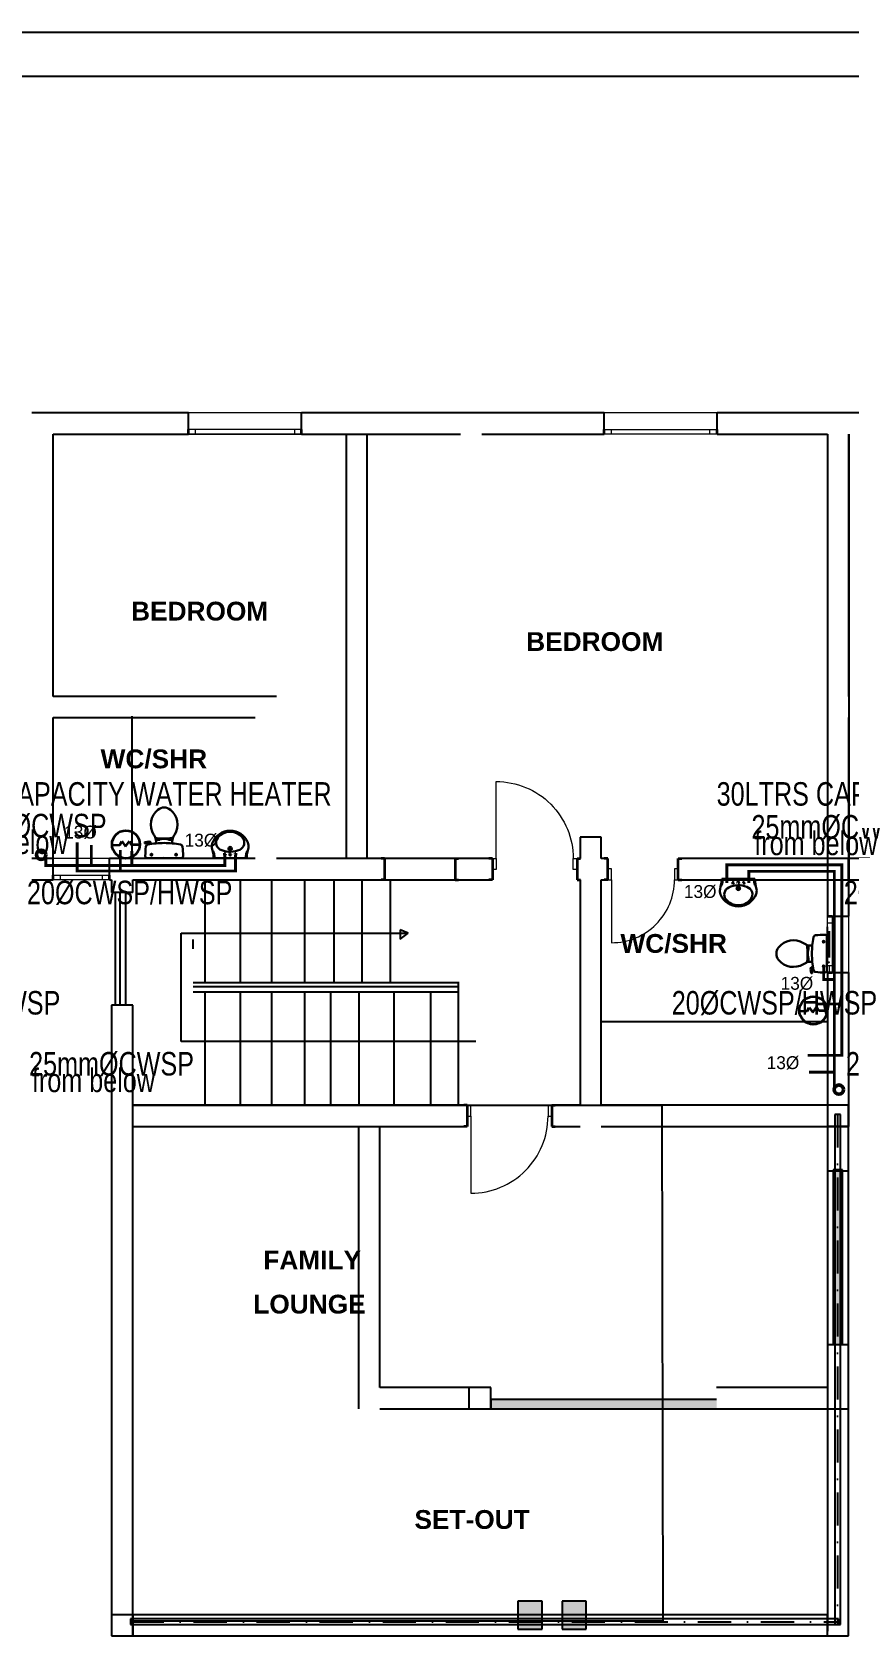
# Model space of a CAD drawing. Header units: inches. Extents: x 23 to 2032867, y 13 to 664695.
# Drawn here: x 538127 to 546814, y 495308 to 512371 of the extents above; entities that cross this region are included whole.
import ezdxf

# ---------------------------------------------------------------- set-up
doc = ezdxf.new("R2010")
doc.units = ezdxf.units.IN
doc.header["$MEASUREMENT"] = 0
for name, pattern in [('ACAD_ISO10W100', [18, 12, -3, 0, -3]), ('DASHDOT', [1, 0.5, -0.25, 0, -0.25]), ('DASHED1', [1, 0.3, -0.4, 0.3]), ('Dot & Dashed', [670.277762, 352.777767, -176.388884, 0, -141.111112]), ('DOTDASH', [1, 0.3, -0.2, 0, -0.2, 0.3]), ('Hidden Line', [391.222223, 282.222223, -109])]:
    doc.linetypes.add(name, pattern=pattern)
for name, color, linetype, lineweight, true_color in [('2D Drafting - General_Pen_No__62', 7, 'Continuous', 20, 0xaaaaaa), ('2D Drafting - General_Pen_No__82', 7, 'Continuous', 20, 0xaaaaaa), ('Annotation - Text_Pen_No__86', 7, 'Continuous', 20, 0x5555ff), ('ARCHICAD Doors_Pen_No__23', 7, 'Continuous', 20, 0xff6600), ('ARCHICAD Doors_Pen_No__3', 7, 'Continuous', 18, 0xff6600), ('ARCHICAD Windows_Pen_No__23', 7, 'Continuous', 20, 0xff6600), ('ARCHICAD Windows_Pen_No__3', 7, 'Continuous', 18, 0xff6600), ('Structural - Bearing_Pen_No__160', 7, 'Continuous', 20, 0xb4a35c), ('Structural - Bearing_Pen_No__165', 7, 'Continuous', 13, 0x80d6ff), ('Structural - Bearing_Pen_No__87', 7, 'Continuous', 20, 0x6a6a6a), ('Structural - Bearing_Pen_No__89', 7, 'Continuous', 20, 0x71cebe)]:
    doc.layers.add(name, color=color, linetype=linetype, lineweight=lineweight, true_color=true_color)
for name, color, linetype, lineweight in [('ARCHICAD Doors_Pen_No__27', 7, 'Continuous', 35), ('ARCHICAD Windows_Pen_No__27', 7, 'Continuous', 35), ('Building', 8, 'Continuous', 18), ('Interior - Furniture _Pen_No__16', 124, 'Continuous', 20), ('Interior - Furniture _Pen_No__75', 6, 'Continuous', 20), ('Structural - Bearing_Pen_No__27', 7, 'Continuous', 35), ('WATER SUPPLY', 5, 'ACAD_ISO10W100', 50), ('watersupply', 4, 'DASHDOT', 25)]:
    doc.layers.add(name, color=color, linetype=linetype, lineweight=lineweight)
doc.layers.add('LIAB', color=8, linetype='Continuous')
doc.layers.add('PLOTYR', color=15, linetype='Continuous')
doc.styles.add('GENERATED_STYLE_2', font='arialbd.ttf')
doc.styles.add('SPIRITTXTSTYLE1', font='ORIG2')

msp = doc.modelspace()

# ---------------------------------------------------------------- hatches: boundary and pattern name
at = {"layer": 'Structural - Bearing_Pen_No__160', "linetype": 'Continuous', "lineweight": 25}
for points in [[(543550.411, 495679.21), (543295.033, 495679.21), (543295.033, 495379.21), (543550.411, 495379.21)], [(544019.411, 495679.203), (543764.034, 495679.203), (543764.034, 495379.203), (544019.411, 495379.203)]]:
    msp.add_hatch(color=8, dxfattribs=at).paths.add_polyline_path(points)
at = {"layer": 'Structural - Bearing_Pen_No__165', "linetype": 'Continuous', "lineweight": 25}
for points in [[(546645.168, 500265.939), (546645.168, 498409.718), (546745.168, 498409.718), (546745.168, 500265.939)], [(543006.469, 497725.438), (545406.469, 497725.438), (545406.469, 497825.438), (543006.469, 497825.438)]]:
    msp.add_hatch(color=8, dxfattribs=at).paths.add_polyline_path(points)

# ---------------------------------------------------------------- linework, layer by layer
at = {"color": 8, "linetype": 'Hidden Line'}
for p, q in [((546809.959, 500953.488), (546584.959, 500953.488)), ((546584.959, 500953.488), (546584.959, 500728.488)), ((546809.959, 500728.488), (546809.959, 500953.488)), ((546809.959, 500728.488), (546584.959, 500728.488)), ((546584.959, 500728.488), (546584.959, 495308.436)), ((546584.959, 500728.488), (546809.959, 500728.488)), ((546809.959, 495308.436), (546809.959, 500728.488)), ((538972.209, 495533.436), (538972.209, 495308.436)), ((539197.209, 495533.436), (538972.209, 495533.436)), ((546584.959, 495533.436), (539197.209, 495533.436)), ((539197.209, 495533.436), (539197.209, 495308.436)), ((539197.209, 495308.436), (539197.209, 495533.436)), ((546584.959, 495308.436), (546584.959, 495533.436)), ((538972.209, 495308.436), (539197.209, 495308.436)), ((539197.209, 495308.436), (546584.959, 495308.436)), ((546584.959, 495308.436), (546809.959, 495308.436))]:
    msp.add_line(p, q, dxfattribs=at)
at = {"layer": '2D Drafting - General_Pen_No__62', "color": 8, "linetype": 'Continuous', "lineweight": 25}
for p, q in [((539713.419, 501631.95), (539713.419, 502786.268)), ((539713.419, 502786.268), (542127.328, 502786.268)), ((542127.328, 502786.268), (542042.654, 502819.775)), ((542042.654, 502819.775), (542042.654, 502720.701)), ((542042.654, 502720.701), (542127.328, 502786.268)), ((542846.404, 501631.95), (539713.419, 501631.95))]:
    msp.add_line(p, q, dxfattribs=at)
at = {"layer": '2D Drafting - General_Pen_No__82', "color": 8, "linetype": 'Continuous', "lineweight": 25}
for p, q in [((539009.589, 503216.293), (539009.589, 502023.721)), ((539009.589, 503216.293), (539009.589, 502023.721)), ((539060.043, 503216.293), (539060.043, 502023.721)), ((539060.043, 503216.293), (539060.043, 502023.721)), ((539121.305, 503222.229), (539121.305, 502015.168)), ((539121.305, 503222.229), (539121.305, 502015.168)), ((539967.854, 502264.132), (539967.854, 503353.342)), ((539967.854, 502264.132), (539967.854, 503353.342)), ((540343.758, 502264.132), (540343.758, 503353.342)), ((540343.758, 502264.132), (540343.758, 503353.342)), ((540676.772, 502264.132), (540676.772, 503353.342)), ((540676.772, 502264.132), (540676.772, 503353.342)), ((541028.925, 502264.132), (541028.925, 503353.342)), ((541028.925, 502264.132), (541028.925, 503353.342)), ((541339.445, 502264.132), (541339.445, 503353.342)), ((541339.445, 502264.132), (541339.445, 503353.342)), ((541639.445, 502264.132), (541639.445, 503353.342)), ((541639.445, 502264.132), (541639.445, 503353.342)), ((541939.445, 502264.132), (541939.445, 503353.342)), ((541939.445, 502264.132), (541939.445, 503353.342)), ((539841.71, 502616.979), (539841.71, 502717.352)), ((539841.71, 502616.979), (539841.71, 502717.352)), ((539841.71, 502260.58), (542670.359, 502260.58)), ((539841.71, 502260.58), (542670.359, 502260.58)), ((539841.71, 502215.97), (542669.482, 502215.97)), ((539841.71, 502215.97), (542669.482, 502215.97)), ((539841.71, 502160.207), (542670.359, 502160.207)), ((539841.71, 502160.207), (542670.359, 502160.207)), ((539967.854, 500953.488), (539967.854, 502163.759)), ((539967.854, 500953.488), (539967.854, 502163.759)), ((540343.758, 500953.488), (540343.758, 502163.759)), ((540343.758, 500953.488), (540343.758, 502163.759)), ((540676.772, 500953.488), (540676.772, 502163.759)), ((540676.772, 500953.488), (540676.772, 502163.759)), ((541028.925, 500953.488), (541028.925, 502163.759)), ((541028.925, 500953.488), (541028.925, 502163.759)), ((541305.77, 500953.488), (541305.77, 502163.759)), ((541305.77, 500953.488), (541305.77, 502163.759)), ((541605.77, 500953.488), (541605.77, 502163.759)), ((541605.77, 500953.488), (541605.77, 502163.759)), ((541979.562, 500953.488), (541979.562, 502163.759)), ((541979.562, 500953.488), (541979.562, 502163.759)), ((542368.345, 500953.488), (542368.345, 502163.759)), ((542368.345, 500953.488), (542368.345, 502163.759)), ((542658.079, 502264.132), (542658.079, 500953.488)), ((542658.079, 502264.132), (542658.079, 500953.488))]:
    msp.add_line(p, q, dxfattribs=at)
at = {"layer": 'ARCHICAD Doors_Pen_No__23', "color": 8, "linetype": 'Continuous'}
for p, q in [((541875.487, 503578.132), (541875.487, 503463.132)), ((542625.487, 503463.132), (542625.487, 503578.132)), ((543022.769, 503578.132), (543062.769, 503578.132)), ((543022.769, 503463.132), (543022.769, 503578.132)), ((543062.769, 503578.132), (543062.769, 503463.132)), ((543882.769, 503463.132), (543882.769, 503578.132)), ((543882.769, 503578.132), (543922.769, 503578.132)), ((543922.769, 503578.132), (543922.769, 503463.132)), ((543062.769, 503463.132), (543022.769, 503463.132)), ((543922.769, 503463.132), (543882.769, 503463.132)), ((544289.527, 503468.132), (544249.527, 503468.132)), ((544249.527, 503468.132), (544249.527, 503353.132)), ((544289.527, 503353.132), (544289.527, 503468.132)), ((544999.527, 503468.132), (544959.527, 503468.132)), ((544959.527, 503468.132), (544959.527, 503353.132)), ((544999.527, 503353.132), (544999.527, 503468.132)), ((544249.527, 503353.132), (544289.527, 503353.132)), ((544959.527, 503353.132), (544999.527, 503353.132)), ((542794.532, 500953.488), (542754.532, 500953.488)), ((542754.532, 500953.488), (542754.532, 500838.488)), ((542754.532, 500838.488), (542794.532, 500838.488)), ((542794.532, 500838.488), (542794.532, 500953.488)), ((543654.532, 500953.488), (543614.532, 500953.488)), ((543614.532, 500953.488), (543614.532, 500838.488)), ((543614.532, 500838.488), (543654.532, 500838.488)), ((543654.532, 500838.488), (543654.532, 500953.488))]:
    msp.add_line(p, q, dxfattribs=at)
at = {"layer": 'ARCHICAD Doors_Pen_No__27', "color": 8, "linetype": 'Continuous'}
for p, q in [((541875.487, 503578.132), (541838.487, 503578.132)), ((541875.487, 503578.132), (541875.487, 503463.132)), ((542625.487, 503578.132), (542625.487, 503463.132)), ((542625.487, 503578.132), (542625.487, 503353.132)), ((542625.487, 503578.132), (542662.487, 503578.132)), ((543022.769, 503578.132), (542985.769, 503578.132)), ((543022.769, 503578.132), (543022.769, 503463.132)), ((543922.769, 503578.132), (543922.769, 503463.132)), ((543922.769, 503578.132), (543959.769, 503578.132)), ((544249.527, 503578.132), (544212.527, 503578.132)), ((544249.527, 503468.132), (544249.527, 503578.132)), ((544999.527, 503468.132), (544999.527, 503578.132)), ((544999.527, 503578.132), (545036.527, 503578.132)), ((541875.487, 503463.132), (541875.487, 503353.132)), ((543022.769, 503463.132), (543022.769, 503353.132)), ((543922.769, 503463.132), (543922.769, 503353.132)), ((544249.527, 503353.132), (544249.527, 503468.132)), ((544999.527, 503353.132), (544999.527, 503468.132)), ((541875.487, 503353.132), (541838.487, 503353.132)), ((542625.487, 503353.132), (542662.487, 503353.132)), ((543022.769, 503353.132), (542985.769, 503353.132)), ((543922.769, 503353.132), (543959.769, 503353.132)), ((544249.527, 503353.132), (544212.527, 503353.132)), ((544999.527, 503353.132), (545036.527, 503353.132)), ((542754.532, 500953.488), (542717.532, 500953.488)), ((542754.532, 500953.488), (542754.532, 500838.488)), ((542754.532, 500838.488), (542754.532, 500728.488)), ((543654.532, 500953.488), (543654.532, 500838.488)), ((543654.532, 500953.488), (543691.532, 500953.488)), ((543654.532, 500838.488), (543654.532, 500728.488)), ((542754.532, 500728.488), (542717.532, 500728.488)), ((543654.532, 500728.488), (543691.532, 500728.488))]:
    msp.add_line(p, q, dxfattribs=at)
at = {"layer": 'ARCHICAD Doors_Pen_No__3', "color": 8, "linetype": 'Continuous'}
for p, q in [((543062.769, 503578.132), (543062.769, 504398.132)), ((544289.527, 503353.132), (544289.527, 502683.132)), ((542794.532, 500838.488), (542794.532, 500018.488))]:
    msp.add_line(p, q, dxfattribs=at)
at = {"layer": 'ARCHICAD Doors_Pen_No__3', "color": 8, "linetype": 'Continuous', "extrusion": (0, 0, -1)}
msp.add_ellipse((543062.769, 503578.132), major_axis=(-579.828, 579.828), ratio=1, start_param=0.785398163, end_param=2.35619449, dxfattribs=at)
at = {"layer": 'ARCHICAD Doors_Pen_No__3', "color": 8, "linetype": 'Continuous'}
for centre, major_axis, start_param, end_param in [((544289.527, 503353.132), (-473.762, 473.762), 2.35619449, 3.926990817), ((542794.532, 500838.488), (579.828, 579.828), 3.926990817, 5.497787144)]:
    msp.add_ellipse(centre, major_axis=major_axis, ratio=1, start_param=start_param, end_param=end_param, dxfattribs=at)
at = {"layer": 'ARCHICAD Windows_Pen_No__23', "color": 8, "linetype": 'Continuous'}
for p, q in [((539866.926, 508143.89), (539791.926, 508143.89)), ((539866.926, 508093.89), (539866.926, 508143.89)), ((540991.926, 508143.89), (540916.926, 508143.89)), ((540916.926, 508143.89), (540916.926, 508093.89)), ((544211.888, 508143.89), (544286.888, 508143.89)), ((544286.888, 508143.89), (544286.888, 508093.89)), ((545336.888, 508093.89), (545336.888, 508143.89)), ((545336.888, 508143.89), (545411.888, 508143.89)), ((539791.926, 508093.89), (539866.926, 508093.89)), ((540916.926, 508093.89), (540991.926, 508093.89)), ((544286.888, 508093.89), (544211.888, 508093.89)), ((545411.888, 508093.89), (545336.888, 508093.89)), ((538349.959, 503403.132), (538424.959, 503403.132)), ((538424.959, 503403.132), (538424.959, 503353.132)), ((538874.959, 503353.132), (538874.959, 503403.132)), ((538874.959, 503403.132), (538949.959, 503403.132)), ((538424.959, 503353.132), (538349.959, 503353.132)), ((538949.959, 503353.132), (538874.959, 503353.132)), ((546586.976, 502891.364), (546586.976, 502966.364)), ((546636.976, 502891.364), (546586.976, 502891.364)), ((546636.976, 502966.364), (546636.976, 502891.364)), ((546586.976, 502366.364), (546586.976, 502441.364)), ((546586.976, 502441.364), (546636.976, 502441.364)), ((546586.976, 502366.364), (546586.976, 502441.364)), ((546609.226, 502366.364), (546609.226, 502441.364)), ((546636.976, 502441.364), (546636.976, 502366.364))]:
    msp.add_line(p, q, dxfattribs=at)
at = {"layer": 'ARCHICAD Windows_Pen_No__27', "color": 8, "linetype": 'Continuous'}
for p, q in [((539791.926, 508093.89), (539791.926, 508143.89)), ((540991.926, 508093.89), (540991.926, 508143.89)), ((544211.888, 508093.89), (544211.888, 508143.89)), ((545411.888, 508093.89), (545411.888, 508143.89)), ((538349.959, 503353.132), (538349.959, 503403.132)), ((538949.959, 503353.132), (538949.959, 503403.132)), ((546586.976, 502966.364), (546636.976, 502966.364)), ((546586.976, 502366.364), (546636.976, 502366.364))]:
    msp.add_line(p, q, dxfattribs=at)
at = {"layer": 'ARCHICAD Windows_Pen_No__3', "color": 8, "linetype": 'Continuous'}
for p, q in [((540991.926, 508318.89), (539791.926, 508318.89)), ((545411.888, 508318.89), (544211.888, 508318.89)), ((540916.926, 508143.89), (539866.926, 508143.89)), ((544286.888, 508143.89), (545336.888, 508143.89)), ((540991.926, 508093.89), (539791.926, 508093.89)), ((539866.926, 508093.89), (540916.926, 508093.89)), ((545411.888, 508093.89), (544211.888, 508093.89)), ((545336.888, 508093.89), (544286.888, 508093.89)), ((538949.959, 503578.132), (538349.959, 503578.132)), ((538424.959, 503403.132), (538874.959, 503403.132)), ((538949.959, 503353.132), (538349.959, 503353.132)), ((538874.959, 503353.132), (538424.959, 503353.132)), ((546586.976, 502366.364), (546586.976, 502966.364)), ((546586.976, 502441.364), (546586.976, 502891.364)), ((546636.976, 502891.364), (546636.976, 502441.364)), ((546811.976, 502366.364), (546811.976, 502966.364))]:
    msp.add_line(p, q, dxfattribs=at)
at = {"layer": 'Building', "linetype": 'Continuous', "lineweight": 30, "ltscale": 1000}
for p, q in [((539325.837, 503743.182), (539324.461, 503748.067)), ((539327.636, 503752.977), (539368.039, 503759)), ((539359.182, 503744.062), (539330.077, 503740.373)), ((539367.787, 503737.937), (539369.463, 503729.973)), ((539390.46, 503742.215), (539367.974, 503737.046)), ((539392.862, 503733.798), (539389.643, 503745.078)), ((539445.585, 503763.989), (539445.585, 503740.206)), ((539453.359, 503794.499), (539453.359, 503779.334)), ((539453.359, 503779.334), (539487.443, 503779.334)), ((539479.651, 503779.334), (539479.651, 503792.357)), ((539487.443, 503779.334), (539487.443, 503791.908)), ((539487.443, 503783.462), (539504.445, 503783.462)), ((539559.533, 503787.202), (539504.445, 503787.202)), ((539504.445, 503783.462), (539504.445, 503787.202)), ((539559.533, 503783.462), (539559.533, 503787.202)), ((539576.535, 503783.462), (539559.533, 503783.462)), ((539576.535, 503779.334), (539576.535, 503792.765)), ((539610.619, 503779.334), (539576.535, 503779.334)), ((539584.327, 503779.334), (539584.327, 503793.364)), ((539610.619, 503796.017), (539610.619, 503779.334)), ((539618.392, 503740.206), (539618.392, 503763.989)), ((539338.599, 503584.465), (539725.379, 503584.465)), ((540057.936, 503582.692), (540409.709, 503582.692)), ((540057.936, 503582.692, -1683.122), (540409.709, 503582.692, -1683.122)), ((540068.05, 503582.692), (540066.175, 503605.04)), ((540068.05, 503582.692, -1683.122), (540066.175, 503605.04, -1683.122)), ((540399.595, 503582.692), (540401.47, 503605.04)), ((540399.595, 503582.692, -1683.122), (540401.47, 503605.04, -1683.122)), ((545813.994, 503361.974), (545462.221, 503361.974)), ((545813.994, 503361.974, -1683.122), (545462.221, 503361.974, -1683.122)), ((545472.335, 503361.974), (545470.46, 503339.627)), ((545472.335, 503361.974, -1683.122), (545470.46, 503339.627, -1683.122)), ((545803.88, 503361.974), (545805.755, 503339.627)), ((545803.88, 503361.974, -1683.122), (545805.755, 503339.627, -1683.122)), ((546580.643, 502373.688), (546580.643, 502760.469)), ((546369.091, 502645.708), (546385.774, 502645.708)), ((546385.774, 502619.416), (546371.744, 502619.416)), ((546385.774, 502611.624), (546372.344, 502611.624)), ((546385.774, 502514.741), (546372.751, 502514.741)), ((546385.774, 502522.533), (546373.2, 502522.533)), ((546381.646, 502594.622), (546377.907, 502594.622)), ((546377.907, 502594.622), (546377.907, 502539.535)), ((546381.646, 502539.535), (546377.907, 502539.535)), ((546381.646, 502611.624), (546381.646, 502594.622)), ((546381.646, 502522.533), (546381.646, 502539.535)), ((546385.774, 502645.708), (546385.774, 502611.624)), ((546385.774, 502488.449), (546385.774, 502522.533)), ((546424.903, 502653.482), (546401.119, 502653.482)), ((546370.61, 502488.449), (546385.774, 502488.449)), ((546401.119, 502480.675), (546424.903, 502480.675)), ((546412.131, 502362.726), (546406.109, 502403.128)), ((546421.927, 502360.927), (546417.041, 502359.55)), ((546431.31, 502427.952), (546420.031, 502424.733)), ((546421.046, 502394.272), (546424.735, 502365.167)), ((546422.893, 502425.55), (546428.062, 502403.064)), ((546427.171, 502402.877), (546435.135, 502404.553))]:
    msp.add_line(p, q, dxfattribs=at)
at = {"layer": 'Building', "linetype": 'Continuous', "lineweight": 30, "ltscale": 50}
for p, q in [((540233.822, 503656.31), (540233.822, 503710.51)), ((540233.822, 503656.31, -1683.122), (540233.822, 503710.51, -1683.122)), ((539381.312, 503619.53), (539413.055, 503619.53)), ((539397.183, 503635.402), (539397.183, 503603.659)), ((539642.993, 503619.53), (539675.011, 503619.53)), ((539659.002, 503635.54), (539659.002, 503603.521)), ((540260.171, 503683.574), (540207.473, 503683.574)), ((540260.171, 503683.574, -1683.122), (540207.473, 503683.574, -1683.122)), ((545611.759, 503261.092), (545664.456, 503261.092)), ((545611.759, 503261.092, -1683.122), (545664.456, 503261.092, -1683.122)), ((545638.107, 503288.357), (545638.107, 503234.157)), ((545638.107, 503288.357, -1683.122), (545638.107, 503234.157, -1683.122)), ((546529.569, 502694.092), (546561.587, 502694.092)), ((546545.578, 502678.083), (546545.578, 502710.101)), ((546529.706, 502432.273), (546561.45, 502432.273)), ((546545.578, 502416.401), (546545.578, 502448.145))]:
    msp.add_line(p, q, dxfattribs=at)
at = {"layer": 'Building', "linetype": 'Continuous', "ltscale": 200}
for p, q in [((539538.323, 503578.132), (539525.655, 503590.799)), ((539525.655, 503590.799), (539525.655, 503578.132)), ((539525.655, 503578.132), (539538.323, 503590.799)), ((539538.323, 503590.799), (539538.323, 503578.132)), ((546574.309, 502573.412), (546586.976, 502573.412)), ((546586.976, 502573.412), (546574.309, 502560.745)), ((546586.976, 502560.745), (546574.309, 502573.412)), ((546574.309, 502560.745), (546586.976, 502560.745))]:
    msp.add_line(p, q, dxfattribs=at)
at = {"layer": 'Building', "linetype": 'DASHED1', "lineweight": 30, "ltscale": 50}
for p, q in [((540160.028, 503626.377), (540195.408, 503626.377)), ((540160.028, 503626.377, -1683.122), (540195.408, 503626.377, -1683.122)), ((540177.718, 503609.335), (540177.718, 503644.259)), ((540177.718, 503609.335, -1683.122), (540177.718, 503644.259, -1683.122)), ((540216.132, 503621.965), (540251.513, 503621.965)), ((540216.132, 503621.965, -1683.122), (540251.513, 503621.965, -1683.122)), ((540233.822, 503604.922), (540233.822, 503639.847)), ((540233.822, 503604.922, -1683.122), (540233.822, 503639.847, -1683.122)), ((540307.617, 503626.377), (540272.236, 503626.377)), ((540307.617, 503626.377, -1683.122), (540272.236, 503626.377, -1683.122)), ((540289.926, 503609.335), (540289.926, 503644.259)), ((540289.926, 503609.335, -1683.122), (540289.926, 503644.259, -1683.122)), ((545564.313, 503318.289), (545599.694, 503318.289)), ((545564.313, 503318.289, -1683.122), (545599.694, 503318.289, -1683.122)), ((545582.003, 503335.332), (545582.003, 503300.407)), ((545582.003, 503335.332, -1683.122), (545582.003, 503300.407, -1683.122)), ((545655.798, 503322.701), (545620.417, 503322.701)), ((545655.798, 503322.701, -1683.122), (545620.417, 503322.701, -1683.122)), ((545638.107, 503339.744), (545638.107, 503304.82)), ((545638.107, 503339.744, -1683.122), (545638.107, 503304.82, -1683.122)), ((545711.902, 503318.289), (545676.521, 503318.289)), ((545711.902, 503318.289, -1683.122), (545676.521, 503318.289, -1683.122)), ((545694.211, 503335.332), (545694.211, 503300.407)), ((545694.211, 503335.332, -1683.122), (545694.211, 503300.407, -1683.122))]:
    msp.add_line(p, q, dxfattribs=at)
at = {"layer": 'Building', "linetype": 'Continuous', "lineweight": 30, "ltscale": 200}
for p, q in [((540238.383, 503578.132), (540229.262, 503587.252)), ((540229.262, 503587.252), (540229.262, 503578.132)), ((540229.262, 503578.132), (540238.383, 503587.252)), ((540238.383, 503578.132, -1683.122), (540229.262, 503587.252, -1683.122)), ((540229.262, 503587.252, -1683.122), (540229.262, 503578.132, -1683.122)), ((540229.262, 503578.132, -1683.122), (540238.383, 503587.252, -1683.122)), ((540238.383, 503587.252), (540238.383, 503578.132)), ((540238.383, 503587.252, -1683.122), (540238.383, 503578.132, -1683.122)), ((545633.547, 503357.414), (545633.547, 503366.535)), ((545633.547, 503366.535), (545642.667, 503357.414)), ((545642.667, 503366.535), (545633.547, 503357.414)), ((545633.547, 503357.414, -1683.122), (545633.547, 503366.535, -1683.122)), ((545633.547, 503366.535, -1683.122), (545642.667, 503357.414, -1683.122)), ((545642.667, 503366.535, -1683.122), (545633.547, 503357.414, -1683.122)), ((545642.667, 503357.414), (545642.667, 503366.535)), ((545642.667, 503357.414, -1683.122), (545642.667, 503366.535, -1683.122))]:
    msp.add_line(p, q, dxfattribs=at)
at = {"layer": 'Building', "linetype": 'Continuous', "lineweight": 30, "ltscale": 1000}
for centre, radius in [((540233.822, 503683.574), 18.608), ((540233.822, 503683.574, -1683.122), 18.608), ((540233.822, 503683.574), 10.99), ((540233.822, 503683.574, -1683.122), 10.99), ((545638.107, 503261.092), 18.608), ((545638.107, 503261.092, -1683.122), 18.608), ((545638.107, 503261.092), 10.99), ((545638.107, 503261.092, -1683.122), 10.99)]:
    msp.add_circle(centre, radius, dxfattribs=at)
at = {"layer": 'Building', "linetype": 'Continuous', "lineweight": 30, "ltscale": 50}
for centre in [(539397.183, 503619.53), (539659.002, 503619.53), (546545.578, 502694.092), (546545.578, 502432.273)]:
    msp.add_circle(centre, 9.351, dxfattribs=at)
at = {"layer": 'Building', "linetype": 'DASHED1', "lineweight": 30, "ltscale": 50}
for centre in [(540177.718, 503626.377), (540177.718, 503626.377, -1683.122), (540233.822, 503621.965), (540233.822, 503621.965, -1683.122), (540289.926, 503626.377), (540289.926, 503626.377, -1683.122), (545582.003, 503318.289), (545582.003, 503318.289, -1683.122), (545638.107, 503322.701), (545638.107, 503322.701, -1683.122), (545694.211, 503318.289), (545694.211, 503318.289, -1683.122)]:
    msp.add_circle(centre, 9.504, dxfattribs=at)
at = {"layer": 'Building', "linetype": 'Continuous', "lineweight": 30, "ltscale": 1000}
for centre, radius, start, end in [((539594.688, 503939.84), 204.567, 129.1208282, 211.0923054), ((539531.989, 504016.934), 105.195, 50.8791806, 129.1208282), ((539469.289, 503939.84), 204.567, 328.9077103, 50.8791806), ((540233.827, 503671.446), 203.147, 22.4424723, 158.1531127), ((540233.827, 503671.446, -1683.122), 203.147, 22.4424723, 158.1531127), ((539328.21, 503749.124), 3.896, 98.4778948, 195.7397884), ((539329.587, 503744.239), 3.896, 195.7397884, 277.2238087), ((540227.458, 503605.995), 896.106, 173.6508475, 180), ((539362.805, 503702.204), 26.118, 100.7270761, 173.6508475), ((539531.989, 502809.138), 935.068, 95.3019114, 100.7270761), ((539360.162, 503736.332), 7.792, 11.8886154, 97.22379), ((539370.91, 503739.732), 19.481, 15.9271971, 98.4778948), ((539719.785, 504015.28), 350.65, 211.0923054, 213.8429316), ((539345.019, 503763.989), 100.566, 0.0000019, 33.8429404), ((539454.965, 503810), 15.584, 217.7817379, 264.3005444), ((539531.809, 502811.078), 933.119, 84.6980974, 95.3019114), ((539525.065, 504512.373), 721.447, 264.3005444, 276.9358206), ((539610.303, 503811.676), 15.584, 276.9358105, 322.5800181), ((539718.958, 503763.989), 100.566, 146.1570684, 180), ((539531.989, 502809.138), 935.068, 79.2903908, 84.6980974), ((539344.193, 504015.28), 350.65, 326.1570702, 328.9077103), ((539700.83, 503701.887), 26.494, 6.330877, 79.2903908), ((538836.52, 503605.995), 896.106, 0.0000019, 6.330877), ((540142.055, 503709.253), 103.901, 157.5093438, 189.5474663), ((540142.055, 503709.253, -1683.122), 103.901, 157.5093438, 189.5474663), ((540159.561, 503698.684), 124.156, 155.8931025, 156.0931451), ((540159.561, 503698.684, -1683.122), 124.156, 155.8931025, 156.0931451), ((540167.754, 503747.597), 83.628, 141.6817737, 253.2461383), ((540167.754, 503747.597, -1683.122), 83.628, 141.6817737, 253.2461383), ((540233.822, 503694.564), 168.347, 38.53754, 141.4625075), ((540233.822, 503694.564, -1683.122), 168.347, 38.53754, 141.4625075), ((540300.846, 503747.949), 82.661, 295.2174734, 38.537704), ((540300.846, 503747.949, -1683.122), 82.661, 295.2174734, 38.537704), ((540325.589, 503709.253), 103.901, 350.4525984, 22.4906661), ((540325.589, 503709.253, -1683.122), 103.901, 350.4525984, 22.4906661), ((539365.164, 503605.393), 33.819, 178.9808265, 218.2302081), ((539698.814, 503605.393), 33.819, 321.7697938, 1.0191617), ((539475.686, 503541.205), 583.726, 4.075602, 14.9730049), ((539475.686, 503541.205, -1683.122), 583.726, 4.075602, 14.9730049), ((539962.273, 503605.039), 103.901, 0.0000006, 30.0992783), ((539962.273, 503605.039, -1683.122), 103.901, 0.0000006, 30.0992783), ((540233.469, 503887.925), 238.006, 247.8276538, 295.5349405), ((540233.469, 503887.925, -1683.122), 238.006, 247.8276538, 295.5349405), ((540505.372, 503605.04), 103.901, 149.9007316, 180.0000094), ((540505.372, 503605.04, -1683.122), 103.901, 149.9007316, 180.0000094), ((540991.959, 503541.206), 583.726, 165.0270052, 175.9244355), ((540991.959, 503541.206, -1683.122), 583.726, 165.0270052, 175.9244355), ((544879.971, 503403.461), 583.726, 345.0270052, 355.9244355), ((544879.971, 503403.461, -1683.122), 583.726, 345.0270052, 355.9244355), ((546396.244, 503403.461), 583.726, 184.075602, 194.9730049), ((546396.244, 503403.461, -1683.122), 583.726, 184.075602, 194.9730049), ((545546.341, 503235.414), 103.901, 170.4525984, 202.4906661), ((545546.341, 503235.414, -1683.122), 103.901, 170.4525984, 202.4906661), ((545638.103, 503273.221), 203.147, 202.4424723, 338.1531127), ((545638.103, 503273.221, -1683.122), 203.147, 202.4424723, 338.1531127), ((545366.558, 503339.627), 103.901, 329.9007316, 0.0000094), ((545366.558, 503339.627, -1683.122), 103.901, 329.9007316, 0.0000094), ((545571.083, 503196.717), 82.661, 115.2174734, 218.537704), ((545571.083, 503196.717, -1683.122), 82.661, 115.2174734, 218.537704), ((545638.46, 503056.742), 238.006, 67.8276538, 115.5349405), ((545638.46, 503056.742, -1683.122), 238.006, 67.8276538, 115.5349405), ((545704.176, 503197.07), 83.628, 321.6817737, 73.2461383), ((545704.176, 503197.07, -1683.122), 83.628, 321.6817737, 73.2461383), ((545909.656, 503339.627), 103.901, 180.0000006, 210.0992783), ((545909.656, 503339.627, -1683.122), 103.901, 180.0000006, 210.0992783), ((545712.369, 503245.983), 124.156, 335.8931025, 336.0931451), ((545712.369, 503245.983, -1683.122), 124.156, 335.8931025, 336.0931451), ((545729.874, 503235.414), 103.901, 337.5093438, 9.5474663), ((545729.874, 503235.414, -1683.122), 103.901, 337.5093438, 9.5474663), ((545638.107, 503250.102), 168.347, 218.53754, 321.4625075), ((545638.107, 503250.102, -1683.122), 168.347, 218.53754, 321.4625075), ((546225.269, 502504.379), 204.567, 58.9077103, 140.8791806), ((546149.828, 502379.283), 350.65, 56.1570702, 58.9077103), ((547355.97, 502567.079), 935.068, 169.2903908, 174.6980974), ((546463.222, 502735.92), 26.494, 96.330877, 169.2903908), ((546559.114, 501871.61), 896.106, 90.0000019, 96.330877), ((546559.715, 502733.903), 33.819, 51.7697938, 91.0191617), ((546148.174, 502567.078), 105.195, 140.8791806, 219.1208282), ((546401.119, 502754.048), 100.566, 236.1570684, 270), ((546353.432, 502645.393), 15.584, 6.9358105, 52.5800181), ((545652.735, 502560.155), 721.447, 354.3005444, 6.9358206), ((547354.03, 502566.899), 933.119, 174.6980974, 185.3019114), ((546225.269, 502629.778), 204.567, 219.1208282, 301.0923054), ((546149.828, 502754.875), 350.65, 301.0923054, 303.8429316), ((546401.119, 502380.109), 100.566, 90.0000019, 123.8429404), ((546355.108, 502490.055), 15.584, 307.7817379, 354.3005444), ((546425.376, 502406), 19.481, 105.9271971, 188.4778948), ((546415.984, 502363.3), 3.896, 188.4778948, 285.7397884), ((546428.776, 502395.252), 7.792, 101.8886154, 187.22379), ((546420.87, 502364.677), 3.896, 285.7397884, 7.2238087), ((547355.97, 502567.079), 935.068, 185.3019114, 190.7270761), ((546462.904, 502397.895), 26.118, 190.7270761, 263.6508475), ((546559.114, 503262.547), 896.106, 263.6508475, 270), ((546559.715, 502400.254), 33.819, 268.9808265, 308.2302081)]:
    msp.add_arc(centre, radius, start, end, dxfattribs=at)
at = {"layer": 'Interior - Furniture _Pen_No__16', "color": 8, "linetype": 'Continuous', "lineweight": 25}
for p, q in [((546723.255, 500857.141), (546663.255, 500857.141)), ((546663.255, 500857.141), (546663.255, 495429.759)), ((546723.255, 495429.759), (546723.255, 500857.141)), ((539174.488, 495489.759), (539174.488, 495429.759)), ((546702.991, 495489.759), (539174.488, 495489.759)), ((539174.488, 495429.759), (546702.991, 495429.759)), ((546663.255, 495429.759), (546723.255, 495429.759)), ((546702.991, 495429.759), (546702.991, 495489.759))]:
    msp.add_line(p, q, dxfattribs=at)
at = {"layer": 'Interior - Furniture _Pen_No__16', "color": 8, "linetype": 'Dot & Dashed', "lineweight": 25}
for p, q in [((546693.255, 500857.141), (546693.255, 495429.759)), ((539174.488, 495459.759), (546702.991, 495459.759))]:
    msp.add_line(p, q, dxfattribs=at)
at = {"layer": 'Interior - Furniture _Pen_No__75', "color": 8, "linetype": 'Continuous', "lineweight": 25}
for p, q in [((546586.976, 502479.596), (546586.976, 502853.132)), ((546586.976, 502525.389), (546586.976, 502807.339)), ((546609.226, 502525.389), (546609.226, 502807.339)), ((546578.687, 502466.29), (546594.152, 502472.494)), ((546594.152, 502472.494), (546609.226, 502479.596))]:
    msp.add_line(p, q, dxfattribs=at)
at = {"layer": 'LIAB', "color": 7, "linetype": 'Continuous', "ltscale": 256.031999}
msp.add_line((519218.846, 511901.859), (556648.96, 511901.859), dxfattribs=at)
at = {"layer": 'PLOTYR', "color": 1, "linetype": 'Continuous', "ltscale": 250}
msp.add_line((518625.812, 512371.281), (557118.382, 512371.281), dxfattribs=at)
at = {"layer": 'Structural - Bearing_Pen_No__27', "color": 8, "linetype": 'Continuous', "lineweight": 25}
for p, q in [((538349.959, 508318.89), (538124.959, 508318.89)), ((539791.926, 508318.89), (538349.959, 508318.89)), ((539791.926, 508143.89), (539791.926, 508318.89)), ((540991.926, 508143.89), (540991.926, 508318.89)), ((544211.888, 508318.89), (540991.926, 508318.89)), ((544211.888, 508143.89), (544211.888, 508318.89)), ((545411.888, 508143.89), (545411.888, 508318.89)), ((546586.976, 508318.89), (545411.888, 508318.89)), ((546811.976, 508318.89), (546586.976, 508318.89)), ((547036.976, 508318.89), (546811.976, 508318.89)), ((539791.926, 508093.89), (539791.926, 508143.89)), ((540991.926, 508093.89), (540991.926, 508143.89)), ((544211.888, 508093.89), (544211.888, 508143.89)), ((545411.888, 508093.89), (545411.888, 508143.89)), ((538349.959, 505303.39), (538349.959, 508093.89)), ((538349.959, 508093.89), (539791.926, 508093.89)), ((540991.926, 508093.89), (542684.226, 508093.89)), ((541466.47, 508093.89), (541466.47, 503578.132)), ((541691.47, 503578.132), (541691.47, 508093.89)), ((542909.226, 508093.89), (544211.888, 508093.89)), ((545411.888, 508093.89), (546586.976, 508093.89)), ((546586.976, 508093.89), (546586.976, 502966.364)), ((546811.976, 505303.39), (546811.976, 508093.89)), ((546811.976, 508093.89), (546811.976, 503353.132)), ((540724.944, 505303.39), (538349.959, 505303.39)), ((538349.959, 503578.132), (538349.959, 505078.39)), ((538349.959, 505078.39), (540499.944, 505078.39)), ((539188.855, 505092.924), (539188.855, 503578.132)), ((546811.976, 503578.132), (546811.976, 505078.39)), ((544180.868, 503806.563), (543955.868, 503806.563)), ((543955.868, 503806.563), (543955.868, 503578.132)), ((544180.868, 503578.132), (544180.868, 503806.563)), ((538349.959, 503578.132), (538124.959, 503578.132)), ((538349.959, 503403.132), (538349.959, 503578.132)), ((538949.959, 503403.132), (538949.959, 503578.132)), ((540499.944, 503578.132), (538949.959, 503578.132)), ((539174.959, 503578.132), (538949.959, 503578.132)), ((541875.487, 503578.132), (540724.944, 503578.132)), ((541875.487, 503578.132), (541838.487, 503578.132)), ((541875.487, 503578.132), (541875.487, 503463.132)), ((542684.226, 503578.132), (541875.487, 503578.132)), ((542625.487, 503578.132), (542625.487, 503353.132)), ((542625.487, 503578.132), (542662.487, 503578.132)), ((542625.487, 503578.132), (542625.487, 503463.132)), ((543022.769, 503578.132), (542625.487, 503578.132)), ((543022.769, 503578.132), (542985.769, 503578.132)), ((543022.769, 503578.132), (543022.769, 503463.132)), ((543922.769, 503578.132), (543959.769, 503578.132)), ((543922.769, 503578.132), (543922.769, 503463.132)), ((543955.868, 503578.132), (543922.769, 503578.132)), ((544249.527, 503578.132), (544180.868, 503578.132)), ((544249.527, 503578.132), (544212.527, 503578.132)), ((544249.527, 503468.132), (544249.527, 503578.132)), ((544999.527, 503578.132), (545036.527, 503578.132)), ((544999.527, 503468.132), (544999.527, 503578.132)), ((546811.18, 503578.132), (544999.527, 503578.132)), ((546811.18, 503353.132), (546811.18, 503578.132)), ((547036.976, 503578.132), (546811.976, 503578.132)), ((538349.959, 503353.132), (538349.959, 503403.132)), ((538949.959, 503353.132), (538949.959, 503403.132)), ((541875.487, 503463.132), (541875.487, 503353.132)), ((543022.769, 503463.132), (543022.769, 503353.132)), ((543922.769, 503463.132), (543922.769, 503353.132)), ((544249.527, 503353.132), (544249.527, 503468.132)), ((544999.527, 503353.132), (544999.527, 503468.132)), ((538124.959, 503353.132), (538349.959, 503353.132)), ((538949.959, 503353.132), (538972.209, 503353.132)), ((538972.209, 503353.132), (538972.209, 503218.699)), ((539197.209, 503218.699), (538972.209, 503218.699)), ((539197.209, 503218.699), (539197.209, 503353.132)), ((539197.209, 503353.132), (541875.487, 503353.132)), ((541875.487, 503353.132), (541838.487, 503353.132)), ((541875.487, 503353.132), (543022.769, 503353.132)), ((542625.487, 503353.132), (542662.487, 503353.132)), ((543022.769, 503353.132), (542985.769, 503353.132)), ((543922.769, 503353.132), (543959.769, 503353.132)), ((543922.769, 503353.132), (543955.868, 503353.132)), ((543955.868, 503353.132), (543955.868, 500953.488)), ((544180.868, 500953.488), (544180.868, 503353.132)), ((544180.868, 503353.132), (544249.527, 503353.132)), ((544249.527, 503353.132), (544212.527, 503353.132)), ((544999.527, 503353.132), (545036.527, 503353.132)), ((544999.527, 503353.132), (546811.18, 503353.132)), ((546811.976, 502966.364), (546811.976, 503353.132)), ((546811.976, 503353.132), (547036.976, 503353.132)), ((546586.976, 502966.364), (546636.976, 502966.364)), ((546636.976, 502966.364), (546811.976, 502966.364)), ((546586.976, 502366.364), (546636.976, 502366.364)), ((546586.976, 502366.364), (546586.976, 500728.488)), ((546636.976, 502366.364), (546811.976, 502366.364)), ((546811.976, 500728.488), (546811.976, 502366.364)), ((539197.209, 502018.699), (538972.209, 502018.699)), ((538972.209, 502018.699), (538972.209, 500728.488)), ((539197.209, 500953.488), (539197.209, 502018.699)), ((544180.868, 501843.559), (546586.976, 501843.559)), ((542754.532, 500953.488), (539197.209, 500953.488)), ((542754.532, 500953.488), (542717.532, 500953.488)), ((542754.532, 500953.488), (542754.532, 500838.488)), ((542754.532, 500838.488), (542754.532, 500728.488)), ((543654.532, 500953.488), (543691.532, 500953.488)), ((543654.532, 500953.488), (543654.532, 500838.488)), ((543955.868, 500953.488), (543654.532, 500953.488)), ((543654.532, 500838.488), (543654.532, 500728.488)), ((546809.959, 500953.488), (544180.868, 500953.488)), ((546809.959, 500728.488), (546809.959, 500953.488)), ((538972.209, 500728.488), (538972.209, 497950.845)), ((539197.209, 500728.488), (542754.532, 500728.488)), ((539197.209, 497950.845), (539197.209, 500728.488)), ((541598.972, 500728.488), (541598.972, 497725.845)), ((541823.972, 497950.845), (541823.972, 500728.488)), ((542754.532, 500728.488), (542717.532, 500728.488)), ((543654.532, 500728.488), (543691.532, 500728.488)), ((543654.532, 500728.488), (543955.868, 500728.488)), ((544180.868, 500728.488), (546584.959, 500728.488)), ((546585.799, 500728.08), (546585.799, 500256.528)), ((546586.976, 500728.488), (546811.976, 500728.488)), ((546810.799, 500256.528), (546810.799, 500728.08)), ((546585.799, 500256.528), (546810.799, 500256.528)), ((546745.168, 500265.939), (546645.168, 500265.939)), ((546645.168, 500265.939), (546645.168, 498409.718)), ((546745.168, 498409.718), (546745.168, 500265.939)), ((546585.799, 498409.259), (546810.799, 498409.259)), ((546585.799, 498409.259), (546585.799, 497950.438)), ((546645.168, 498409.718), (546745.168, 498409.718)), ((546810.799, 497725.438), (546810.799, 498409.258)), ((538972.209, 497950.845), (538972.209, 497725.845)), ((543006.469, 497950.438), (541827.14, 497950.438)), ((542776.538, 497725.845), (542776.538, 497950.845)), ((543006.469, 497725.438), (543006.469, 497950.438)), ((546585.799, 497950.438), (545406.469, 497950.438)), ((538972.209, 497725.845), (538972.209, 495308.436)), ((539197.209, 495533.436), (539197.209, 497725.845)), ((541827.14, 497725.438), (543006.469, 497725.438)), ((542776.538, 497725.845), (542776.538, 497825.845)), ((543006.469, 497825.438), (543006.469, 497725.438)), ((545406.469, 497825.438), (543006.469, 497825.438)), ((543006.469, 497725.438), (545406.469, 497725.438)), ((545406.469, 497725.438), (546810.799, 497725.438)), ((543295.033, 495679.21), (543295.033, 495379.21)), ((543550.411, 495679.21), (543295.033, 495679.21)), ((543550.411, 495379.21), (543550.411, 495679.21)), ((543764.034, 495679.203), (543764.034, 495379.203)), ((544019.411, 495679.203), (543764.034, 495679.203)), ((544019.411, 495379.203), (544019.411, 495679.203)), ((543295.033, 495379.21), (543550.411, 495379.21)), ((543764.034, 495379.203), (544019.411, 495379.203)), ((538972.209, 495308.436), (539197.209, 495308.436))]:
    msp.add_line(p, q, dxfattribs=at)
at = {"layer": 'Structural - Bearing_Pen_No__87', "color": 8, "linetype": 'Continuous', "lineweight": 25}
for p, q in [((546584.959, 500953.488), (546584.959, 500728.488)), ((546809.959, 500728.488), (546809.959, 500953.488)), ((546584.959, 500728.488), (546584.959, 495533.436)), ((546809.959, 495308.436), (546809.959, 500728.488)), ((539197.209, 495533.436), (538972.209, 495533.436)), ((546584.959, 495533.436), (539197.209, 495533.436)), ((538972.209, 495308.436), (539197.209, 495308.436)), ((539197.209, 495308.436), (546584.959, 495308.436)), ((546584.959, 495308.436), (546809.959, 495308.436))]:
    msp.add_line(p, q, dxfattribs=at)
at = {"layer": 'Structural - Bearing_Pen_No__89', "color": 8, "linetype": 'Continuous', "lineweight": 25}
for p, q in [((539197.209, 500953.488), (544826.285, 500953.488)), ((539197.209, 495464.342), (539197.209, 500953.488)), ((544826.285, 500953.488), (544835.229, 495464.342)), ((544835.229, 495464.342), (539197.209, 495464.342))]:
    msp.add_line(p, q, dxfattribs=at)
at = {"layer": 'WATER SUPPLY', "color": 1, "linetype": 'Continuous', "ltscale": 150, "const_width": 30, "flags": 128}
for points in [[(538607.416, 503751.273), (538607.416, 503445.432), (540291.214, 503445.432), (540291.214, 503617.153)], [(539066.439, 503668.075), (539066.439, 503445.432)], [(545515.372, 503320.202), (545515.372, 503511.956), (546738.325, 503511.956), (546738.325, 501485.968), (546374.187, 501485.968)], [(546477.895, 502031.301), (546738.325, 502031.301)]]:
    msp.add_lwpolyline(points, dxfattribs=at)
at = {"layer": 'WATER SUPPLY', "linetype": 'DOTDASH', "ltscale": 150, "const_width": 30, "flags": 128}
for points in [[(538757.708, 503505.281), (538757.708, 503724.239)], [(538273.748, 503615.458), (538273.748, 503505.281), (540177.64, 503505.281), (540177.64, 503619.842)], [(539188.855, 503658.906), (539188.855, 503505.281)], [(546658.528, 501120.184), (546658.528, 503442.42), (545750.482, 503442.42), (545750.482, 503318.95)], [(546545.578, 502432.273), (546545.578, 502292.5), (546658.528, 502292.5)], [(546658.528, 501306.102), (546391.473, 501306.102)]]:
    msp.add_lwpolyline(points, dxfattribs=at)
at = {"layer": 'WATER SUPPLY', "linetype": 'Continuous', "lineweight": 50}
for centre in [(538224.458, 503619.317), (538224.458, 503619.317), (546707.969, 501120.184), (546707.969, 501120.184)]:
    msp.add_circle(centre, 49.442, dxfattribs=at)
at = {"layer": 'watersupply', "color": 1, "linetype": 'Continuous', "lineweight": 35, "ltscale": 10}
for p, q in [((539059.381, 503720.227), (538971.15, 503718.909)), ((539059.381, 503720.227), (539080.836, 503762.459)), ((539080.836, 503762.459), (539119.186, 503708.043)), ((539119.186, 503708.043), (539161.557, 503764.571)), ((539161.557, 503764.571), (539185.082, 503723.707)), ((539273.313, 503725.024), (539185.082, 503723.707)), ((546369.17, 501953.582), (546390.624, 501995.814)), ((546390.624, 501995.814), (546428.974, 501941.398)), ((546428.974, 501941.398), (546471.345, 501997.926)), ((546471.345, 501997.926), (546494.87, 501957.062)), ((546369.17, 501953.582), (546280.938, 501952.264)), ((546583.102, 501958.379), (546494.87, 501957.062))]:
    msp.add_line(p, q, dxfattribs=at)
for centre in [(539125.342, 503728.893), (546435.13, 501962.248)]:
    msp.add_circle(centre, 147.921, dxfattribs=at)

# ---------------------------------------------------------------- texts
at = {"color": 0, "lineweight": 25, "ltscale": 0.45, "style": 'SPIRITTXTSTYLE1', "width": 0.8}
for s, p in [('30LTRS CAPACITY WATER HEATER', (536720.677, 504141.332, 4036.5)), ('30LTRS CAPACITY WATER HEATER', (545407.694, 504141.332, 4036.5)), ('25mm%%CCWSP', (537166.3, 503804.523, 3209.933)), ('25mm%%CCWSP', (545778.003, 503791.61, 3209.933)), ('from below', (537196.453, 503627.777, 3209.933)), ('from below', (545808.156, 503614.864, 3209.933)), ('20%%CCWSP/HWSP', (538073.057, 503092.61, 5069.732)), ('20%%CCWSP/HWSP', (546760.075, 503092.61, 5069.732)), ('20%%CCWSP/HWSP', (536243.355, 501919.239, 5069.732)), ('20%%CCWSP/HWSP', (544930.373, 501919.239, 5069.732)), ('25mm%%CCWSP', (538095.711, 501270.515, 3209.933)), ('25mm%%CCWSP', (546782.729, 501270.515, 3209.933)), ('from below', (538125.864, 501093.77, 3209.933))]:
    msp.add_text(s, height=250, dxfattribs=at).set_placement(p)
at = {"color": 0, "lineweight": 25, "ltscale": 0.45, "char_height": 137.16864, "width": 381.35138, "attachment_point": 1, "style": 'SPIRITTXTSTYLE1'}
for insert in [(538468.521, 503928.998, -777.6), (539749.898, 503843.193, -777.6), (545059.164, 503296.37, -777.6), (546087.936, 502319.92, -777.6), (545939.701, 501475.87, -777.6)]:
    msp.add_mtext('{\\C256;13Ø}', dxfattribs=dict(at, insert=insert))
at = {"layer": 'Annotation - Text_Pen_No__86', "color": 8, "linetype": 'Hidden Line', "lineweight": 25, "style": 'GENERATED_STYLE_2'}
for s, p in [('BEDROOM', (539180.06, 506110.957)), ('BEDROOM', (543381.967, 505787.058)), ('WC/SHR', (538856.051, 504538.986)), ('WC/SHR', (544384.44, 502575.494)), ('FAMILY', (540586.35, 499207.731)), ('LOUNGE', (540479.836, 498738.377)), ('SET-OUT', (542193.995, 496447.24))]:
    msp.add_text(s, height=200, dxfattribs=at).set_placement(p)

doc.saveas('drawing.dxf')
